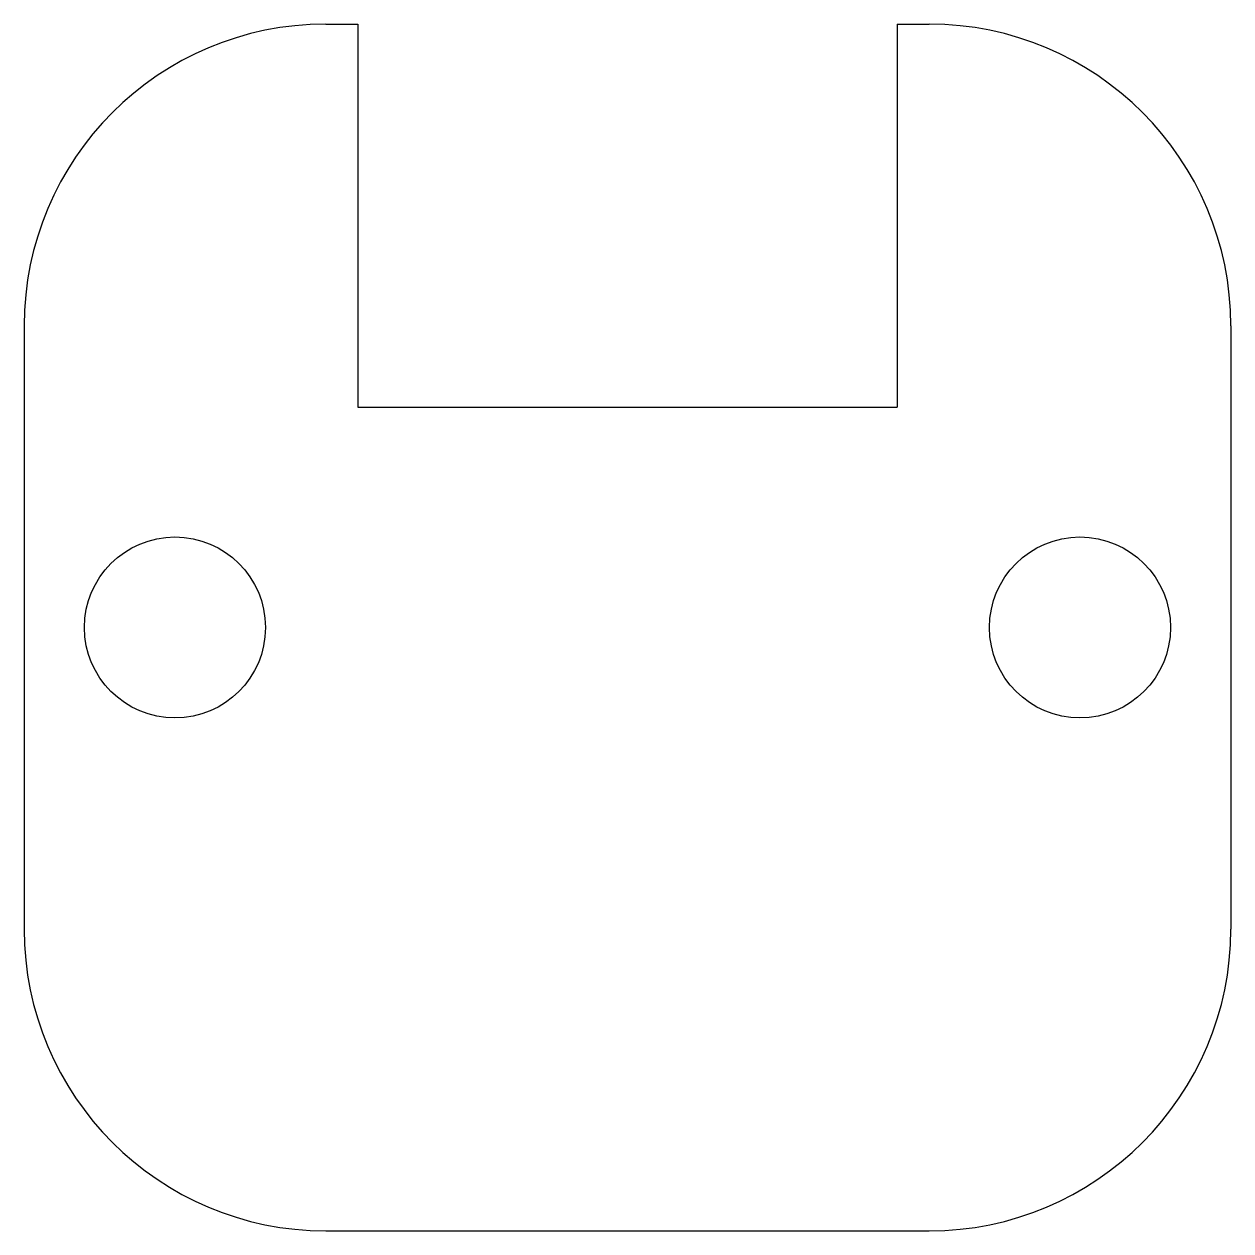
# Model space of a CAD drawing. Header units: millimetres. Extents: x 110.5 to 130.5, y 113.7 to 133.7.
import ezdxf

# ---------------------------------------------------------------- set-up
doc = ezdxf.new("R2010")
doc.units = ezdxf.units.MM

msp = doc.modelspace()

# ---------------------------------------------------------------- linework, layer by layer
at = {"color": 7, "linetype": 'Continuous', "lineweight": 25}
for p, q in [((115.455, 133.739), (115.985, 133.739)), ((115.985, 133.739), (115.985, 127.389)), ((124.925, 133.739), (124.925, 127.389)), ((124.925, 133.739), (125.455, 133.739)), ((110.455, 128.739), (110.455, 118.739)), ((130.455, 128.739), (130.455, 118.739)), ((115.985, 127.389), (124.925, 127.389)), ((115.455, 113.739), (125.455, 113.739))]:
    msp.add_line(p, q, dxfattribs=at)
for centre in [(112.955, 123.739), (127.955, 123.739)]:
    msp.add_circle(centre, 1.5, dxfattribs=at)
for centre, start, end in [((115.455, 128.739), 90, 180), ((125.455, 128.739), 0, 90), ((115.455, 118.739), 180, 270), ((125.455, 118.739), 270, 0)]:
    msp.add_arc(centre, 5, start, end, dxfattribs=at)

doc.saveas('drawing.dxf')
